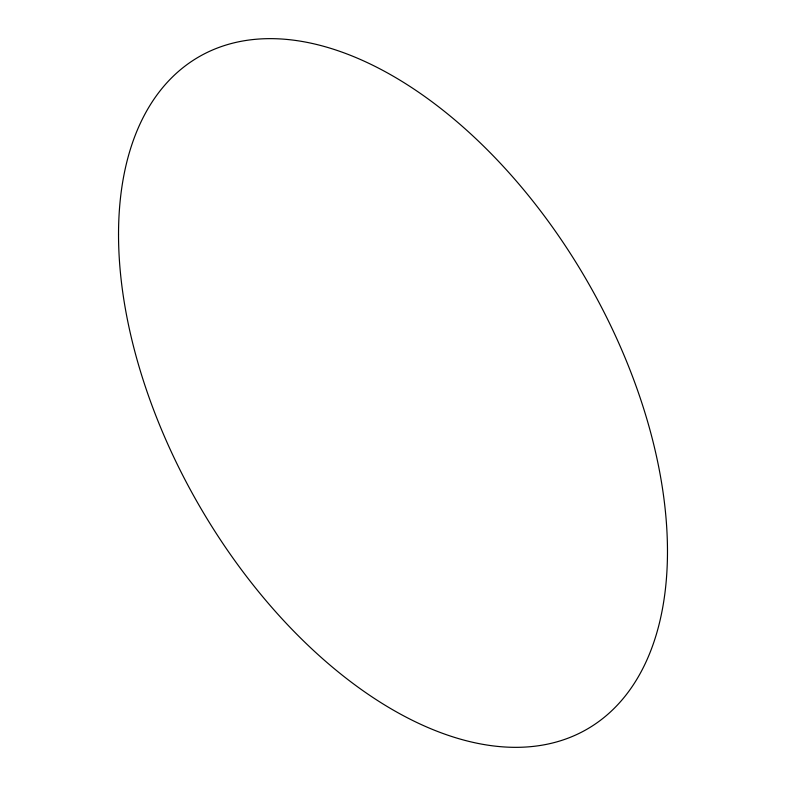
<?xml version="1.0" encoding="UTF-8"?>
<svg xmlns="http://www.w3.org/2000/svg" width="786" height="786" viewBox="0 0 786 786"><rect width="100%" height="100%" fill="white"/><g stroke="black" fill="none" stroke-linecap="round" stroke-linejoin="round"><path stroke-width="1.18" d="M118.529 234.542A388.156 224.098 60 0 0 530.236 746.7A388.156 224.098 60 0 0 530.236 197.758A388.156 224.098 60 0 0 118.529 234.542"/></g></svg>
